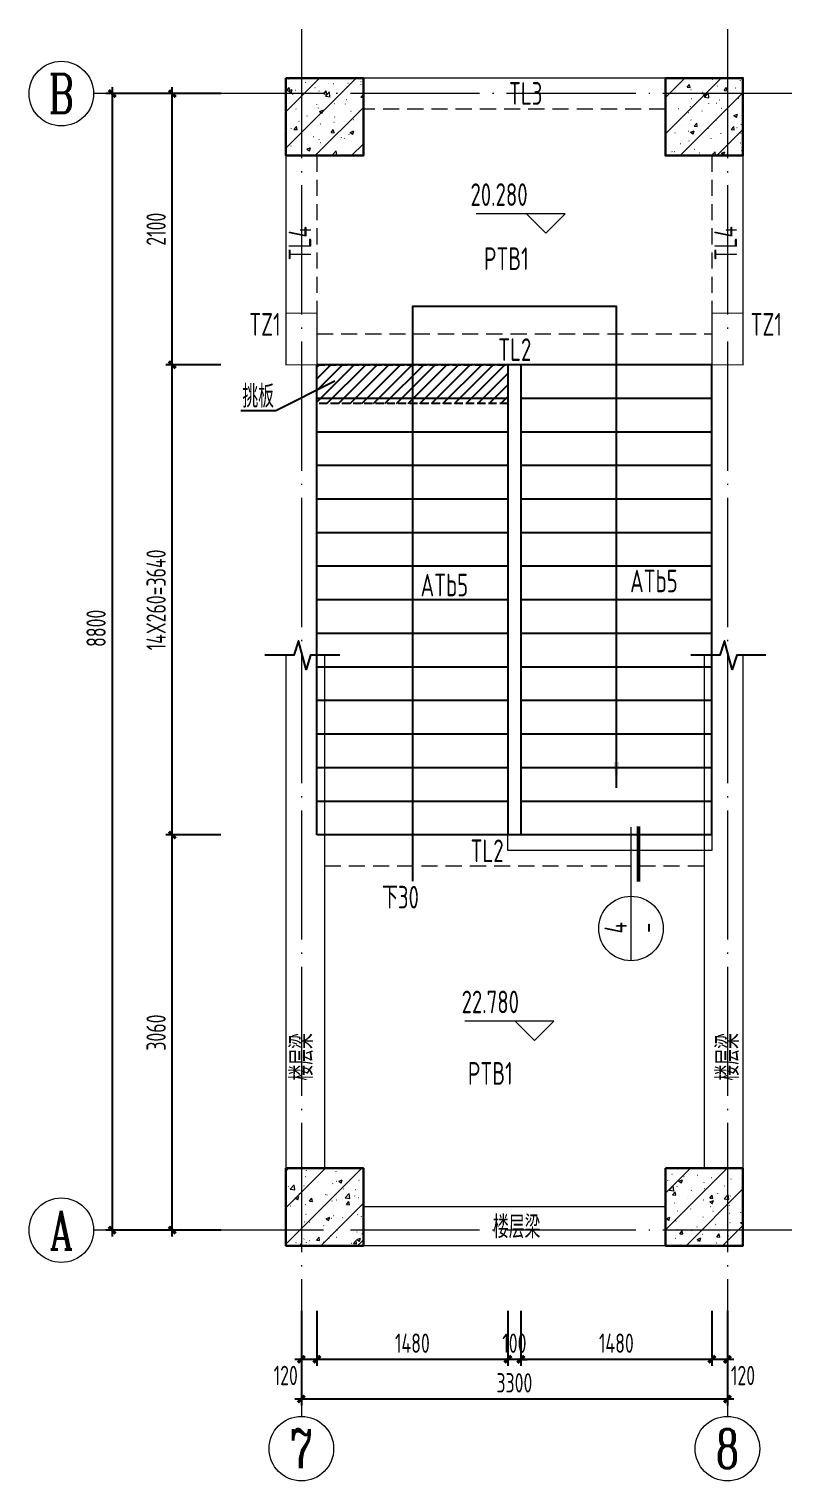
# Model space of a CAD drawing. Extents: x 56246 to 893198, y -950445 to -423535.
# Drawn here: x 451379 to 457288, y -490251 to -479009 of the extents above; entities that cross this region are included whole.
import ezdxf
from ezdxf.enums import TextEntityAlignment as Align

# ---------------------------------------------------------------- set-up
doc = ezdxf.new("R2010")
doc.units = 0
doc.header["$LTSCALE"] = 500
for name, pattern in [('CONTINOUS', [0]), ('DASH', [0.35, 0.25, -0.1]), ('DOTE', [2.42, 2, -0.2, 0.02, -0.2]), ('HIDDEN', [0.375, 0.25, -0.125])]:
    doc.linetypes.add(name, pattern=pattern)
for name, color, linetype, lineweight in [('0S-板-上层柱线', 6, 'Continuous', 18), ('0S-柱-线', 50, 'Continuous', 30), ('0S-梁-不可见', 4, 'HIDDEN', 18), ('0S-梁-线', 5, 'Continuous', 18), ('0S-楼梯-尺寸', 21, 'Continuous', 13), ('0S-楼梯-平面线脚', 3, 'Continuous', 18), ('0S-楼梯-文字', 4, 'Continuous', 20), ('0S-轴线', 1, 'DOTE', 13), ('0S-轴线尺寸', 6, 'CONTINOUS', 18), ('0S-轴线编号', 6, 'CONTINOUS', 18), ('上层柱线', 6, 'Continuous', 18)]:
    doc.layers.add(name, color=color, linetype=linetype, lineweight=lineweight)
for name, color, linetype in [('PUB_DIM', 3, 'Continuous'), ('STAIR', 4, 'Continuous'), ('TEXT_LT', 90, 'Continuous'), ('THIN', 7, 'Continuous')]:
    doc.layers.add(name, color=color, linetype=linetype)
doc.styles.add('TSSD_Axis', font='complex.shx', dxfattribs={"width": 0.7, "bigfont": 'hztxt.shx'})
doc.styles.add('TSSD_DIMENSION', font='tssdeng.shx', dxfattribs={"width": 0.7, "bigfont": 'Hztxt.shx'})
doc.styles.add('TSSD_Rein', font='Tssdeng.shx', dxfattribs={"width": 0.7, "bigfont": 'hztxt.shx'})
doc.dimstyles.new('TSSD_50_50', dxfattribs={"dimtxt": 150, "dimasz": 50, "dimexe": 50, "dimexo": 125, "dimgap": 50, "dimtad": 1, "dimdec": 0, "dimzin": 0, "dimdsep": 46, "dimtxsty": 'TSSD_DIMENSION', "dimblk": 'ARCHTICK', "dimblk1": 'ARCHTICK', "dimblk2": 'ARCHTICK', "dimcen": 0, "dimdle": 50, "dimclrt": 7, "dimadec": 0, "dimazin": 0, "dimtfac": 1, "dimtdec": 0, "dimtix": 1, "dimtmove": 2, "dimatfit": 3, "dimfxl": 1, "dimtolj": 1, "dimtzin": 0, "dimarcsym": 0})
pattern_1 = [(45, (3947.27, -36984.65), (-141.421356, 141.421356), []), (50, (3947.27, -36984.65), (286.90407, -25.10085), [30, -330]), (355, (3947.27, -36984.65), (-55.50053, 300.87685), [24, -264]), (100.4514, (3971.18, -36986.74), (231.40375, 275.77582), [25.49608, -280.45684]), (46.1842, (3947.27, -36904.65), (426.89642, -66.2076), [45, -495]), (96.6356, (3982.84, -36910.17), (373.86508, 389.64715), [38.24412, -420.6852]), (351.1842, (3947.27, -36904.65), (373.86478, 389.64744), [36, -396]), (21, (3987.27, -36924.65), (238.76282, -161.04756), [30, -330]), (326, (3987.27, -36924.65), (97.32613, 290.06002), [24, -264]), (71.4514, (4007.16, -36938.07), (336.08905, 129.0122), [25.49608, -280.45684]), (37.5, (3947.27, -36984.65), (4.863942, 133.157542), [2, -260.8, 2, -268, 2, -265]), (7.5, (3947.27, -36984.65), (105.227815, 157.764685), [2, -152.8, 2, -254.8, 2, -101]), (327.5, (3858.07, -36984.65), (213.528974, -9.021949), [2, -100, 2, -312, 2, -414]), (317.5, (3818.07, -36984.65), (233.27447, 40.041993), [2, -130, 2, -207.2, 2, -294])]

# ---------------------------------------------------------------- blocks, each defined once
blk = doc.blocks.new('_ArchTick')
at = {"color": 0, "linetype": 'ByBlock', "const_width": 0.5}
blk.add_lwpolyline([(-0.53, -0.53), (0.53, 0.53)], dxfattribs=at)
blk = doc.blocks.new('*D759')
at = {"layer": '0S-轴线尺寸', "color": 0, "lineweight": -2, "transparency": 16777216}
for p, q in [((453488, -488934), (453488, -489666)), ((456788, -488934), (456788, -489666)), ((453438, -489616), (456838, -489616))]:
    blk.add_line(p, q, dxfattribs=at)
at = {"layer": 'Defpoints', "color": 0, "transparency": 16777216}
for p in [(453488, -488809), (456788, -488809), (456788, -489616)]:
    blk.add_point(p, dxfattribs=at)
at = {"layer": '0S-轴线尺寸', "color": 0, "lineweight": -2, "transparency": 16777216, "xscale": 50, "yscale": 50, "zscale": 50, "rotation": 180}
blk.add_blockref('_ArchTick', (453488, -489616), dxfattribs=at)
at = {"layer": '0S-轴线尺寸', "color": 0, "lineweight": -2, "transparency": 16777216, "xscale": 50, "yscale": 50, "zscale": 50}
blk.add_blockref('_ArchTick', (456788, -489616), dxfattribs=at)
at = {"layer": '0S-轴线尺寸', "color": 7, "transparency": 16777216, "insert": (455138, -489491), "char_height": 150, "attachment_point": 5, "style": 'TSSD_DIMENSION'}
blk.add_mtext('\\A1;3300', dxfattribs=at)
blk = doc.blocks.new('*D760')
at = {"layer": '0S-轴线尺寸', "color": 0, "lineweight": -2, "transparency": 16777216}
for p, q in [((452863, -479509), (451973, -479509)), ((452023, -479459), (452023, -488359)), ((452863, -488309), (451973, -488309))]:
    blk.add_line(p, q, dxfattribs=at)
at = {"layer": 'Defpoints', "color": 0, "transparency": 16777216}
for p in [(452988, -479509), (452023, -488309), (452988, -488309)]:
    blk.add_point(p, dxfattribs=at)
at = {"layer": '0S-轴线尺寸', "color": 0, "lineweight": -2, "transparency": 16777216, "xscale": 50, "yscale": 50, "zscale": 50}
for p, rotation in [((452023, -479509), 90), ((452023, -488309), 270)]:
    blk.add_blockref('_ArchTick', p, dxfattribs=dict(at, rotation=rotation))
at = {"layer": '0S-轴线尺寸', "color": 7, "transparency": 16777216, "insert": (451898, -483649), "char_height": 150, "attachment_point": 5, "rotation": 90, "style": 'TSSD_DIMENSION'}
blk.add_mtext('\\A1;8800', dxfattribs=at)
blk = doc.blocks.new('*D761')
at = {"layer": '0S-轴线尺寸', "color": 0, "lineweight": -2, "transparency": 16777216}
for p, q in [((453608, -488934), (453608, -489359)), ((455088, -488934), (455088, -489359)), ((455138, -489309), (453558, -489309))]:
    blk.add_line(p, q, dxfattribs=at)
at = {"layer": 'Defpoints', "color": 0, "transparency": 16777216}
for p in [(453608, -488809), (455088, -488809), (453608, -489309)]:
    blk.add_point(p, dxfattribs=at)
at = {"layer": '0S-轴线尺寸', "color": 0, "lineweight": -2, "transparency": 16777216, "xscale": 50, "yscale": 50, "zscale": 50, "rotation": 180}
blk.add_blockref('_ArchTick', (453608, -489309), dxfattribs=at)
at = {"layer": '0S-轴线尺寸', "color": 0, "lineweight": -2, "transparency": 16777216, "xscale": 50, "yscale": 50, "zscale": 50}
blk.add_blockref('_ArchTick', (455088, -489309), dxfattribs=at)
at = {"layer": '0S-轴线尺寸', "color": 7, "transparency": 16777216, "insert": (454348, -489184), "char_height": 150, "attachment_point": 5, "style": 'TSSD_DIMENSION'}
blk.add_mtext('\\A1;1480', dxfattribs=at)
blk = doc.blocks.new('*D762')
at = {"layer": '0S-轴线尺寸', "color": 0, "lineweight": -2, "transparency": 16777216}
for p, q in [((453488, -488934), (453488, -489359)), ((453608, -488934), (453608, -489359)), ((453658, -489309), (453438, -489309))]:
    blk.add_line(p, q, dxfattribs=at)
at = {"layer": 'Defpoints', "color": 0, "transparency": 16777216}
for p in [(453488, -488809), (453608, -488809), (453488, -489309)]:
    blk.add_point(p, dxfattribs=at)
at = {"layer": '0S-轴线尺寸', "color": 0, "lineweight": -2, "transparency": 16777216, "xscale": 50, "yscale": 50, "zscale": 50, "rotation": 180}
blk.add_blockref('_ArchTick', (453488, -489309), dxfattribs=at)
at = {"layer": '0S-轴线尺寸', "color": 0, "lineweight": -2, "transparency": 16777216, "xscale": 50, "yscale": 50, "zscale": 50}
blk.add_blockref('_ArchTick', (453608, -489309), dxfattribs=at)
at = {"layer": '0S-轴线尺寸', "color": 7, "transparency": 16777216, "insert": (453367, -489434), "char_height": 150, "attachment_point": 5, "style": 'TSSD_DIMENSION'}
blk.add_mtext('\\A1;120', dxfattribs=at)
blk = doc.blocks.new('_ARROW')
blk.add_solid([(0, 0), (-1, 0.1), (-1, -0.1)])
blk = doc.blocks.new('*D763')
at = {"layer": '0S-轴线尺寸', "color": 0, "lineweight": -2, "transparency": 16777216}
for p, q in [((452863, -485249), (452438, -485249)), ((452488, -488359), (452488, -485199)), ((452863, -488309), (452438, -488309))]:
    blk.add_line(p, q, dxfattribs=at)
at = {"layer": 'Defpoints', "color": 0, "transparency": 16777216}
for p in [(452488, -485249), (452988, -485249), (452988, -488309)]:
    blk.add_point(p, dxfattribs=at)
at = {"layer": '0S-轴线尺寸', "color": 0, "lineweight": -2, "transparency": 16777216, "xscale": 50, "yscale": 50, "zscale": 50}
for p, rotation in [((452488, -485249), 90), ((452488, -488309), 270)]:
    blk.add_blockref('_ArchTick', p, dxfattribs=dict(at, rotation=rotation))
at = {"layer": '0S-轴线尺寸', "color": 7, "transparency": 16777216, "insert": (452363, -486779), "char_height": 150, "attachment_point": 5, "rotation": 90, "style": 'TSSD_DIMENSION'}
blk.add_mtext('\\A1;3060', dxfattribs=at)
blk = doc.blocks.new('*D764')
at = {"layer": '0S-轴线尺寸', "color": 0, "lineweight": -2, "transparency": 16777216}
for p, q in [((455088, -488934), (455088, -489359)), ((455188, -488934), (455188, -489359)), ((455088, -489309), (455038, -489309)), ((455188, -489309), (455088, -489309)), ((455188, -489309), (455238, -489309))]:
    blk.add_line(p, q, dxfattribs=at)
at = {"layer": 'Defpoints', "color": 0, "transparency": 16777216}
for p in [(455088, -488809), (455188, -488809), (455088, -489309)]:
    blk.add_point(p, dxfattribs=at)
at = {"layer": '0S-轴线尺寸', "color": 0, "lineweight": -2, "transparency": 16777216, "xscale": 50, "yscale": 50, "zscale": 50}
blk.add_blockref('_ArchTick', (455088, -489309), dxfattribs=at)
at = {"layer": '0S-轴线尺寸', "color": 0, "lineweight": -2, "transparency": 16777216, "xscale": 50, "yscale": 50, "zscale": 50, "rotation": 180}
blk.add_blockref('_ArchTick', (455188, -489309), dxfattribs=at)
at = {"layer": '0S-轴线尺寸', "color": 7, "transparency": 16777216, "insert": (455138, -489184), "char_height": 150, "attachment_point": 5, "style": 'TSSD_DIMENSION'}
blk.add_mtext('\\A1;100', dxfattribs=at)
blk = doc.blocks.new('*D765')
at = {"layer": '0S-轴线尺寸', "color": 0, "lineweight": -2, "transparency": 16777216}
for p, q in [((455188, -488934), (455188, -489359)), ((456668, -488934), (456668, -489359)), ((456718, -489309), (455138, -489309))]:
    blk.add_line(p, q, dxfattribs=at)
at = {"layer": 'Defpoints', "color": 0, "transparency": 16777216}
for p in [(455188, -488809), (456668, -488809), (455188, -489309)]:
    blk.add_point(p, dxfattribs=at)
at = {"layer": '0S-轴线尺寸', "color": 0, "lineweight": -2, "transparency": 16777216, "xscale": 50, "yscale": 50, "zscale": 50, "rotation": 180}
blk.add_blockref('_ArchTick', (455188, -489309), dxfattribs=at)
at = {"layer": '0S-轴线尺寸', "color": 0, "lineweight": -2, "transparency": 16777216, "xscale": 50, "yscale": 50, "zscale": 50}
blk.add_blockref('_ArchTick', (456668, -489309), dxfattribs=at)
at = {"layer": '0S-轴线尺寸', "color": 7, "transparency": 16777216, "insert": (455928, -489184), "char_height": 150, "attachment_point": 5, "style": 'TSSD_DIMENSION'}
blk.add_mtext('\\A1;1480', dxfattribs=at)
blk = doc.blocks.new('*D766')
at = {"layer": '0S-轴线尺寸', "color": 0, "lineweight": -2, "transparency": 16777216}
for p, q in [((456668, -488934), (456668, -489359)), ((456788, -488934), (456788, -489359)), ((456838, -489309), (456618, -489309))]:
    blk.add_line(p, q, dxfattribs=at)
at = {"layer": 'Defpoints', "color": 0, "transparency": 16777216}
for p in [(456668, -488809), (456788, -488809), (456668, -489309)]:
    blk.add_point(p, dxfattribs=at)
at = {"layer": '0S-轴线尺寸', "color": 0, "lineweight": -2, "transparency": 16777216, "xscale": 50, "yscale": 50, "zscale": 50, "rotation": 180}
blk.add_blockref('_ArchTick', (456668, -489309), dxfattribs=at)
at = {"layer": '0S-轴线尺寸', "color": 0, "lineweight": -2, "transparency": 16777216, "xscale": 50, "yscale": 50, "zscale": 50}
blk.add_blockref('_ArchTick', (456788, -489309), dxfattribs=at)
at = {"layer": '0S-轴线尺寸', "color": 7, "transparency": 16777216, "insert": (456909, -489434), "char_height": 150, "attachment_point": 5, "style": 'TSSD_DIMENSION'}
blk.add_mtext('\\A1;120', dxfattribs=at)
blk = doc.blocks.new('*D767')
at = {"layer": '0S-轴线尺寸', "color": 0, "lineweight": -2, "transparency": 16777216}
for p, q in [((452863, -479509), (452438, -479509)), ((452488, -481659), (452488, -479459)), ((452863, -481609), (452438, -481609))]:
    blk.add_line(p, q, dxfattribs=at)
at = {"layer": 'Defpoints', "color": 0, "transparency": 16777216}
for p in [(452488, -479509), (452988, -479509), (452988, -481609)]:
    blk.add_point(p, dxfattribs=at)
at = {"layer": '0S-轴线尺寸', "color": 0, "lineweight": -2, "transparency": 16777216, "xscale": 50, "yscale": 50, "zscale": 50}
for p, rotation in [((452488, -479509), 90), ((452488, -481609), 270)]:
    blk.add_blockref('_ArchTick', p, dxfattribs=dict(at, rotation=rotation))
at = {"layer": '0S-轴线尺寸', "color": 7, "transparency": 16777216, "insert": (452363, -480559), "char_height": 150, "attachment_point": 5, "rotation": 90, "style": 'TSSD_DIMENSION'}
blk.add_mtext('\\A1;2100', dxfattribs=at)
blk = doc.blocks.new('*D768')
at = {"layer": '0S-轴线尺寸', "color": 0, "lineweight": -2, "transparency": 16777216}
for p, q in [((452488, -485299), (452488, -481559)), ((452863, -481609), (452438, -481609)), ((452863, -485249), (452438, -485249))]:
    blk.add_line(p, q, dxfattribs=at)
at = {"layer": 'Defpoints', "color": 0, "transparency": 16777216}
for p in [(452488, -481609), (452988, -481609), (452988, -485249)]:
    blk.add_point(p, dxfattribs=at)
at = {"layer": '0S-轴线尺寸', "color": 0, "lineweight": -2, "transparency": 16777216, "xscale": 50, "yscale": 50, "zscale": 50}
for p, rotation in [((452488, -481609), 90), ((452488, -485249), 270)]:
    blk.add_blockref('_ArchTick', p, dxfattribs=dict(at, rotation=rotation))
at = {"layer": '0S-轴线尺寸', "color": 7, "transparency": 16777216, "insert": (452363, -483429), "char_height": 150, "attachment_point": 5, "rotation": 90, "style": 'TSSD_DIMENSION'}
blk.add_mtext('\\A1;14X260=3640', dxfattribs=at)
blk = doc.blocks.new('ts_axno')
at = {"color": 0, "linetype": 'ByBlock', "lineweight": -2}
blk.add_circle((0, 0), 0.5, dxfattribs=at)
at = {"color": 0, "linetype": 'ByBlock', "lineweight": -2, "style": 'TSSD_Axis', "width": 0.7}
blk.add_attdef('A', text='', height=0.6, dxfattribs=at).set_placement((0, 0), align=Align.MIDDLE_CENTER)

msp = doc.modelspace()

# ---------------------------------------------------------------- hatches: boundary and pattern name
h = msp.add_hatch()
h.set_pattern_fill('ANSI31', color=256, scale=20)
h.set_pattern_definition([(45, (133815.04, -11518.085), (-44.9012806, 44.9012806), [])])
h.paths.add_polyline_path([(455088.1722, -481909.1023), (453608.1722, -481909.1023), (453608.1722, -481609.1023), (455088.1722, -481609.1023)])
at = {"layer": '上层柱线'}
h = msp.add_hatch(dxfattribs=at)
h.set_pattern_fill('钢筋混凝土', color=256, scale=40, pattern_type=2)
h.set_pattern_definition(pattern_1)
h.paths.add_polyline_path([(453368.1722, -479389.1023), (453368.1722, -479989.1023), (453968.1722, -479989.1023), (453968.1722, -479389.1023)])
h = msp.add_hatch(dxfattribs=at)
h.set_pattern_fill('钢筋混凝土', color=256, scale=40, pattern_type=2)
h.set_pattern_definition(pattern_1)
h.paths.add_polyline_path([(456308.1722, -479389.1023), (456308.1722, -479989.1023), (456908.1722, -479989.1023), (456908.1722, -479389.1023)])
h = msp.add_hatch(dxfattribs=at)
h.set_pattern_fill('钢筋混凝土', color=256, scale=40, pattern_type=2)
h.set_pattern_definition(pattern_1)
h.paths.add_polyline_path([(453368.1722, -487829.1023), (453368.1722, -488429.1023), (453968.1722, -488429.1023), (453968.1722, -487829.1023)])
h = msp.add_hatch(dxfattribs=at)
h.set_pattern_fill('钢筋混凝土', color=256, scale=40, pattern_type=2)
h.set_pattern_definition(pattern_1)
h.paths.add_polyline_path([(456308.1722, -487829.1023), (456308.1722, -488429.1023), (456908.1722, -488429.1023), (456908.1722, -487829.1023)])

# ---------------------------------------------------------------- linework, layer by layer
at = {"linetype": 'DASH', "ltscale": 0.5}
msp.add_lwpolyline([(455088.1722, -481909.1023), (453608.1722, -481909.1023), (453608.1722, -481609.1023), (455088.1722, -481609.1023)], close=True, dxfattribs=at)
at = {"layer": '0S-板-上层柱线', "const_width": 10}
for points in [[(453368.1722, -481209.1023), (453608.1722, -481209.1023), (453608.1722, -481609.1023), (453368.1722, -481609.1023)], [(456668.1722, -481209.1023), (456908.1722, -481209.1023), (456908.1722, -481609.1023), (456668.1722, -481609.1023)]]:
    msp.add_lwpolyline(points, close=True, dxfattribs=at)
at = {"layer": '0S-柱-线'}
for points in [[(453368.1722, -479389.1023), (453368.1722, -479989.1023), (453968.1722, -479989.1023), (453968.1722, -479389.1023)], [(456308.1722, -479389.1023), (456308.1722, -479989.1023), (456908.1722, -479989.1023), (456908.1722, -479389.1023)], [(453368.1722, -487829.1023), (453368.1722, -488429.1023), (453968.1722, -488429.1023), (453968.1722, -487829.1023)], [(456308.1722, -487829.1023), (456308.1722, -488429.1023), (456908.1722, -488429.1023), (456908.1722, -487829.1023)]]:
    msp.add_lwpolyline(points, close=True, dxfattribs=at)
at = {"layer": '0S-梁-不可见'}
for p, q in [((456308.1722, -479629.1023), (453968.1722, -479629.1023)), ((453608.1722, -479989.1023), (453608.1722, -481209.1023)), ((456668.1722, -479989.1023), (456668.1722, -481209.1023)), ((453608.1722, -481369.1023), (456668.1722, -481369.1023)), ((453668.1722, -485489.1023), (456608.1722, -485489.1023))]:
    msp.add_line(p, q, dxfattribs=at)
at = {"layer": '0S-梁-线'}
for p, q in [((456308.1722, -479389.1023), (453968.1722, -479389.1023)), ((453368.1722, -479989.1023), (453368.1722, -481209.1023)), ((456908.1722, -479989.1023), (456908.1722, -481209.1023)), ((453608.1722, -481609.1023), (456668.1722, -481609.1023)), ((453368.1722, -483856.9579), (453368.1722, -487829.1023)), ((453668.1722, -483856.9579), (453668.1722, -487829.1023)), ((456608.1722, -483856.9579), (456608.1722, -487829.1023)), ((456908.1722, -483856.9579), (456908.1722, -487829.1023)), ((453668.1722, -485249.1023), (456608.1722, -485249.1023)), ((456308.1722, -488129.1023), (453968.1722, -488129.1023)), ((456308.1722, -488429.1023), (453968.1722, -488429.1023))]:
    msp.add_line(p, q, dxfattribs=at)
at = {"layer": '0S-楼梯-尺寸'}
msp.add_line((456041.239, -485187.6519), (456041.239, -486222.9271), dxfattribs=at)
at = {"layer": '0S-楼梯-尺寸', "const_width": 30}
msp.add_lwpolyline([(456099.1484, -485182.9476), (456099.1484, -485611.3072)], dxfattribs=at)
at = {"layer": '0S-楼梯-尺寸'}
msp.add_circle((456041.239, -485972.9271), 250, dxfattribs=at)
at = {"layer": '0S-楼梯-平面线脚'}
msp.add_lwpolyline([(455088.1722, -485369.1023), (455088.1722, -485249.1023), (456668.1722, -485249.1023), (456668.1722, -485369.1023)], close=True, dxfattribs=at)
at = {"layer": '0S-楼梯-文字'}
for p, q in [((455381.074, -480440.7375), (454841.074, -480440.7375)), ((455231.074, -480440.7375), (455381.074, -480590.7375)), ((455531.074, -480440.7375), (455231.074, -480440.7375)), ((455381.074, -480590.7375), (455531.074, -480440.7375)), ((455293.9376, -486691.4491), (454753.9376, -486691.4491)), ((455143.9376, -486691.4491), (455293.9376, -486841.4491)), ((455443.9376, -486691.4491), (455143.9376, -486691.4491)), ((455293.9376, -486841.4491), (455443.9376, -486691.4491))]:
    msp.add_line(p, q, dxfattribs=at)
at = {"layer": '0S-轴线'}
for p, q in [((453488.1722, -479009.1023), (453488.1722, -488809.1023)), ((456788.1722, -479009.1023), (456788.1722, -488809.1023)), ((457288.1722, -479509.1023), (452988.1722, -479509.1023)), ((457288.1722, -488309.1023), (452988.1722, -488309.1023))]:
    msp.add_line(p, q, dxfattribs=at)
at = {"layer": '0S-轴线尺寸'}
for p, q in [((453488.1722, -488809.1023), (453488.1722, -489750.6864)), ((456788.1722, -488809.1023), (456788.1722, -489750.6864))]:
    msp.add_line(p, q, dxfattribs=at)
at = {"layer": '0S-轴线编号'}
for p, q in [((452988.1722, -479509.1023), (451878.5063, -479509.1023)), ((452988.1722, -488309.1023), (451878.5063, -488309.1023))]:
    msp.add_line(p, q, dxfattribs=at)
at = {"layer": 'PUB_DIM'}
msp.add_lwpolyline([(455928.1722, -484884.4841), (455928.1722, -481157.2626), (454348.1722, -481157.2626), (454348.1722, -485607.4193)], dxfattribs=at)
at = {"layer": 'STAIR'}
for p, q in [((455088.1722, -481609.1023), (453608.1722, -481609.1023)), ((453608.1722, -485249.1023), (453608.1722, -481609.1023)), ((455188.1722, -481609.1023), (455088.1722, -481609.1023)), ((455088.1722, -481609.1023), (455088.1722, -485249.1023)), ((455188.1722, -481609.1023), (455188.1722, -485249.1023)), ((456668.1722, -481609.1023), (455188.1722, -481609.1023)), ((456668.1722, -485249.1023), (456668.1722, -481609.1023)), ((455088.1722, -481869.1023), (453608.1722, -481869.1023)), ((456668.1722, -481869.1023), (455188.1722, -481869.1023)), ((455088.1722, -482129.1023), (453608.1722, -482129.1023)), ((456668.1722, -482129.1023), (455188.1722, -482129.1023)), ((455088.1722, -482389.1023), (453608.1722, -482389.1023)), ((456668.1722, -482389.1023), (455188.1722, -482389.1023)), ((455088.1722, -482649.1023), (453608.1722, -482649.1023)), ((456668.1722, -482649.1023), (455188.1722, -482649.1023)), ((455088.1722, -482909.1023), (453608.1722, -482909.1023)), ((456668.1722, -482909.1023), (455188.1722, -482909.1023)), ((455088.1722, -483169.1023), (453608.1722, -483169.1023)), ((456668.1722, -483169.1023), (455188.1722, -483169.1023)), ((455088.1722, -483429.1023), (453608.1722, -483429.1023)), ((456668.1722, -483429.1023), (455188.1722, -483429.1023)), ((455088.1722, -483689.1023), (453608.1722, -483689.1023)), ((456668.1722, -483689.1023), (455188.1722, -483689.1023)), ((455088.1722, -483949.1023), (453608.1722, -483949.1023)), ((456668.1722, -483949.1023), (455188.1722, -483949.1023)), ((455088.1722, -484209.1023), (453608.1722, -484209.1023)), ((456668.1722, -484209.1023), (455188.1722, -484209.1023)), ((455088.1722, -484469.1023), (453608.1722, -484469.1023)), ((456668.1722, -484469.1023), (455188.1722, -484469.1023)), ((455088.1722, -484729.1023), (453608.1722, -484729.1023)), ((456668.1722, -484729.1023), (455188.1722, -484729.1023)), ((455088.1722, -484989.1023), (453608.1722, -484989.1023)), ((456668.1722, -484989.1023), (455188.1722, -484989.1023)), ((455088.1722, -485249.1023), (453608.1722, -485249.1023)), ((455188.1722, -485249.1023), (455088.1722, -485249.1023)), ((456668.1722, -485249.1023), (455188.1722, -485249.1023))]:
    msp.add_line(p, q, dxfattribs=at)
at = {"layer": 'TEXT_LT'}
msp.add_lwpolyline([(453746.1041, -481734.8945), (453291.4399, -481964.0729), (453019.4866, -481964.0729)], dxfattribs=at)
at = {"layer": 'THIN'}
for points in [[(453784.7949, -483856.9579), (453559.7949, -483856.9579), (453524.7949, -483966.9579), (453464.7949, -483746.9579), (453429.7949, -483856.9579), (453204.7949, -483856.9579)], [(457084.7949, -483856.9579), (456859.7949, -483856.9579), (456824.7949, -483966.9579), (456764.7949, -483746.9579), (456729.7949, -483856.9579), (456504.7949, -483856.9579)]]:
    msp.add_lwpolyline(points, dxfattribs=at)
at = {"layer": '上层柱线'}
for points in [[(453368.1722, -479389.1023), (453368.1722, -479989.1023), (453968.1722, -479989.1023), (453968.1722, -479389.1023)], [(456308.1722, -479389.1023), (456308.1722, -479989.1023), (456908.1722, -479989.1023), (456908.1722, -479389.1023)], [(453368.1722, -487829.1023), (453368.1722, -488429.1023), (453968.1722, -488429.1023), (453968.1722, -487829.1023)], [(456308.1722, -487829.1023), (456308.1722, -488429.1023), (456908.1722, -488429.1023), (456908.1722, -487829.1023)]]:
    msp.add_lwpolyline(points, close=True, dxfattribs=at)

# ---------------------------------------------------------------- block references
at = {"layer": '0S-轴线编号'}
ref = msp.add_blockref('ts_axno', (451628.5063, -479509.1023), dxfattribs=dict(at, xscale=500, yscale=500, zscale=500))
ref.add_attrib('18', 'B', dxfattribs={"height": 300, "style": 'TSSD_Axis', "width": 0.7}).set_placement((451628.5063, -479509.1023), align=Align.MIDDLE_CENTER)
ref = msp.add_blockref('ts_axno', (451628.5063, -488309.1023), dxfattribs=dict(at, xscale=500, yscale=500, zscale=500))
ref.add_attrib('18', 'A', dxfattribs={"height": 300, "style": 'TSSD_Axis', "width": 0.7}).set_placement((451628.5063, -488309.1023), align=Align.MIDDLE_CENTER)
ref = msp.add_blockref('ts_axno', (453488.1722, -490000.6864), dxfattribs=dict(at, xscale=500, yscale=500, zscale=500))
ref.add_attrib('17', '7', dxfattribs={"height": 300, "style": 'TSSD_Axis', "width": 0.7}).set_placement((453488.1722, -490000.6864), align=Align.MIDDLE_CENTER)
ref = msp.add_blockref('ts_axno', (456788.1722, -490000.6864), dxfattribs=dict(at, xscale=500, yscale=500, zscale=500))
ref.add_attrib('18', '8', dxfattribs={"height": 300, "style": 'TSSD_Axis', "width": 0.7}).set_placement((456788.1722, -490000.6864), align=Align.MIDDLE_CENTER)
at = {"layer": 'PUB_DIM', "xscale": 200, "yscale": 200, "zscale": 200, "rotation": 270}
msp.add_blockref('_ARROW', (455928.1722, -484884.4841), dxfattribs=at)

# ---------------------------------------------------------------- texts
at = {"layer": '0S-楼梯-尺寸', "style": 'TSSD_Rein', "width": 0.7}
for s, p in [('4', (455922.4024, -485967.9457)), ('-', (456162.1021, -485967.9457))]:
    msp.add_text(s, height=175, rotation=90, dxfattribs=at).set_placement(p, align=Align.MIDDLE)
at = {"layer": '0S-楼梯-文字', "style": 'TSSD_Rein', "width": 0.7}
for s, p in [('TL3', (455096.3308, -479595.0374)), ('TZ1', (453084.4581, -481383.1801)), ('TZ1', (456967.8361, -481383.1801)), ('TL2', (455012.9936, -481578.7577)), ('TL2', (454798.7156, -485458.7577)), ('下30', (454113.5404, -485818.4539)), ('楼层梁', (454971.9275, -488371.5025))]:
    msp.add_text(s, height=175, dxfattribs=at).set_placement(p)
for s, p in [('20.280', (455019.3689, -480290.7375)), ('PTB1', (455075.8861, -480786.8911)), ('22.780', (454951.5172, -486541.4491)), ('PTB1', (454951.5172, -487094.7669))]:
    msp.add_text(s, height=175, dxfattribs=at).set_placement(p, align=Align.MIDDLE)
for s, p in [('TL4', (453563.9289, -480799.659)), ('TL4', (456862.0765, -480799.659)), ('楼层梁', (453577.6306, -487150.7145)), ('楼层梁', (456877.6306, -487150.7145))]:
    msp.add_text(s, height=175, rotation=90, dxfattribs=at).set_placement(p)
at = {"layer": 'TEXT_LT', "style": 'TSSD_Rein', "width": 0.7}
msp.add_text('挑板', height=175, rotation=0.00000003, dxfattribs=at).set_placement((453031.2359, -481940.2657, 33.9))
for p in [(454411.5409, -483401.3916), (456034.44, -483370.23)]:
    msp.add_text('ATb5', height=175, dxfattribs=at).set_placement(p)

# ---------------------------------------------------------------- dimensions: what is measured, and where the dimension line sits
at = {"layer": '0S-轴线尺寸'}
for base, p1, p2, angle, picture, middle, dimtype in [((452022.6908, -488309.1023), (452988.1722, -479509.1023), (452988.1722, -488309.1023), 270, '*D760', (451897.6908, -483649.1023), 160), ((453488.1722, -489309.1023), (453608.1722, -488809.1023), (453488.1722, -488809.1023), 180, '*D762', (453367.2106, -489434.1023), 161), ((456668.1722, -489309.1023), (456788.1722, -488809.1023), (456668.1722, -488809.1023), 180, '*D766', (456909.1337, -489434.1023), 161)]:
    dim = msp.add_linear_dim(base=base, p1=p1, p2=p2, angle=angle, dimstyle='TSSD_50_50', dxfattribs=at)
    dim.commit()
    dim.dimension.update_dxf_attribs({"geometry": picture, "text_midpoint": middle, "dimtype": dimtype})
for p1, p2, picture, middle in [((452988.1722, -481609.1024), (452988.1722, -479509.1023), '*D767', (452363.1722, -480559.1023)), ((452988.1722, -488309.1023), (452988.1722, -485249.1023), '*D763', (452363.1722, -486779.1023)), ((455088.1722, -488809.1023), (453608.1722, -488809.1023), '*D761', (454348.1722, -489184.1023)), ((455188.1722, -488809.1023), (455088.1722, -488809.1023), '*D764', (455138.1722, -489184.1023)), ((456668.1722, -488809.1023), (455188.1722, -488809.1023), '*D765', (455928.1722, -489184.1023))]:
    dim = msp.add_aligned_dim(p1=p1, p2=p2, distance=500, dimstyle='TSSD_50_50', dxfattribs=at)
    dim.commit()
    dim.dimension.update_dxf_attribs({"geometry": picture, "text_midpoint": middle})
dim = msp.add_aligned_dim(p1=(452988.1722, -485249.1023), p2=(452988.1722, -481609.1024), distance=500, text='14X260=<>', dimstyle='TSSD_50_50', dxfattribs=at)
dim.commit()
dim.dimension.update_dxf_attribs({"geometry": '*D768', "text_midpoint": (452363.1722, -483429.1023)})
dim = msp.add_linear_dim(base=(456788.1722, -489616.472), p1=(453488.1722, -488809.1023), p2=(456788.1722, -488809.1023), angle=180, dimstyle='TSSD_50_50', dxfattribs=at)
dim.commit()
dim.dimension.update_dxf_attribs({"geometry": '*D759', "text_midpoint": (455138.1722, -489491.472)})

doc.saveas('drawing.dxf')
